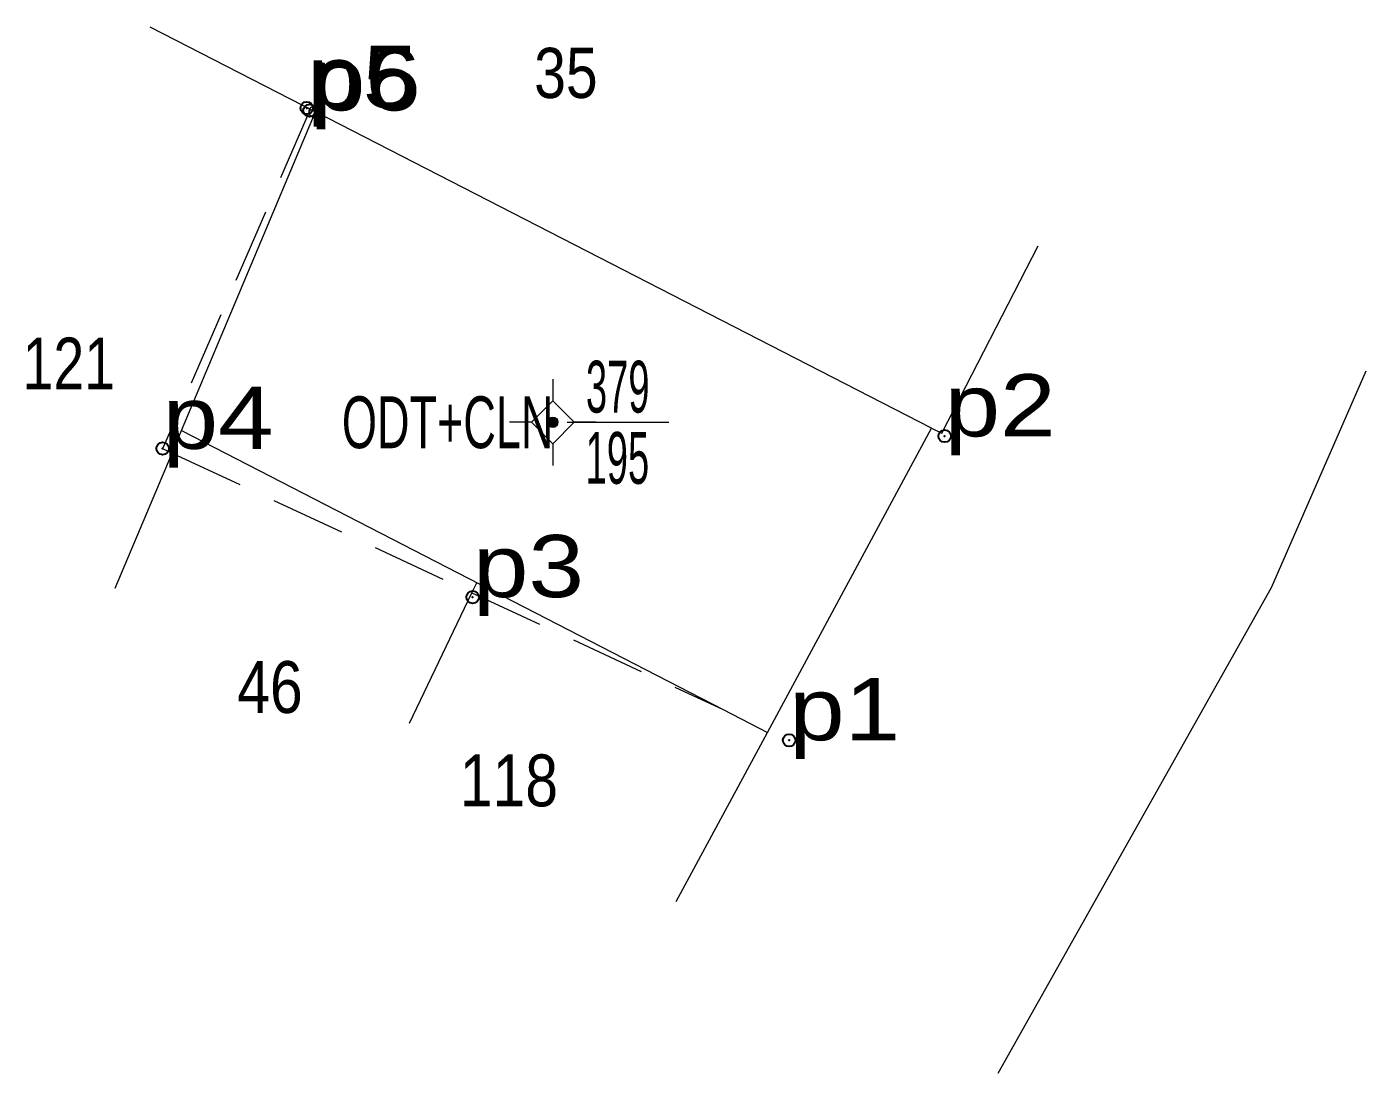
# Model space of a CAD drawing. Header units: metres. Extents: x 536803 to 537807, y 1836971 to 1839154.
# Drawn here: x 536803.31 to 536842.07, y 1839123.46 to 1839153.73 of the extents above; entities that cross this region are included whole.
import ezdxf
from ezdxf.enums import TextEntityAlignment as Align

# ---------------------------------------------------------------- set-up
doc = ezdxf.new("R2010")
doc.units = ezdxf.units.M
doc.header["$LTSCALE"] = 0.72
doc.header["$PDMODE"] = 32
doc.header["$PDSIZE"] = 0.36
doc.linetypes.add('MEDIUM_DASHED', pattern=[4.5, 3, -1.5])
for name, color, linetype, lineweight in [('1', 7, 'Continuous', 13), ('10', 7, 'Continuous', 13), ('11', 7, 'Continuous', 13), ('13', 7, 'Continuous', 13)]:
    doc.layers.add(name, color=color, linetype=linetype, lineweight=lineweight)
for name, color, linetype in [('12', 7, 'Continuous'), ('2', 7, 'Continuous'), ('4', 7, 'Continuous'), ('7', 7, 'Continuous'), ('8', 7, 'Continuous')]:
    doc.layers.add(name, color=color, linetype=linetype)

msp = doc.modelspace()

# ---------------------------------------------------------------- hatches: boundary and pattern name
at = {"layer": '11'}
msp.add_hatch(color=256, dxfattribs=at).paths.add_polyline_path([(536818.68, 1839142.29, 1), (536818.38, 1839142.29, 1)])

# ---------------------------------------------------------------- linework, layer by layer
at = {"layer": '1'}
for p, q in [((536806.87, 1839153.73), (536811.66, 1839151.27)), ((536829.79, 1839141.97), (536832.58, 1839147.39)), ((536807.52, 1839141.4), (536807.79, 1839142.05)), ((536829.49, 1839142.12), (536829.79, 1839141.97)), ((536805.87, 1839137.49), (536807.52, 1839141.4)), ((536816.19, 1839137.36), (536816.33, 1839137.65)), ((536814.38, 1839133.59), (536816.19, 1839137.36)), ((536822.1, 1839128.43), (536824.74, 1839133.32))]:
    msp.add_line(p, q, dxfattribs=at)
at = {"layer": '1', "linetype": 'MEDIUM_DASHED'}
for p, q in [((536811.51, 1839151.34), (536807.24, 1839141.52)), ((536807.24, 1839141.53), (536807.52, 1839141.4)), ((536807.52, 1839141.4), (536816.19, 1839137.36)), ((536816.19, 1839137.36), (536823.46, 1839133.98))]:
    msp.add_line(p, q, dxfattribs=at)
at = {"layer": '1'}
msp.add_lwpolyline([(536831.42, 1839123.46), (536839.33, 1839137.51), (536842.07, 1839143.78)], dxfattribs=at)
at = {"layer": '10'}
for q in [(536811.66, 1839151.27), (536823.46, 1839133.98)]:
    msp.add_line((536807.79, 1839142.05), q, dxfattribs=at)
msp.add_lwpolyline([(536823.46, 1839133.98), (536824.74, 1839133.32), (536829.49, 1839142.12), (536811.66, 1839151.27)], dxfattribs=at)
msp.add_point((536811.66, 1839151.27), dxfattribs=at)
at = {"layer": '11'}
for p, q in [((536818.53, 1839143.54), (536818.53, 1839142.91)), ((536817.91, 1839142.29), (536817.28, 1839142.29)), ((536819.78, 1839142.29), (536819.15, 1839142.29)), ((536818.53, 1839141.67), (536818.53, 1839141.04))]:
    msp.add_line(p, q, dxfattribs=at)
msp.add_lwpolyline([(536818.53, 1839142.91), (536817.91, 1839142.29), (536818.53, 1839141.67), (536819.15, 1839142.29)], close=True, dxfattribs=at)
msp.add_circle((536818.53, 1839142.29), 0.15, dxfattribs=at)
at = {"layer": '13'}
msp.add_line((536818.95, 1839142.29), (536821.89, 1839142.29), dxfattribs=at)
at = {"layer": '7'}
for p in [(536811.41, 1839151.38), (536811.49, 1839151.31), (536829.87, 1839141.89), (536807.24, 1839141.53), (536816.21, 1839137.23), (536825.37, 1839133.09)]:
    msp.add_point(p, dxfattribs=at)

# ---------------------------------------------------------------- texts
at = {"layer": '12', "width": 1.2}
for s, p in [('p5', (536811.42, 1839151.38)), ('p6', (536811.5, 1839151.31)), ('p2', (536829.87, 1839141.88)), ('p4', (536807.24, 1839141.52)), ('p3', (536816.22, 1839137.23)), ('p1', (536825.37, 1839133.09))]:
    msp.add_text(s, height=1.8, dxfattribs=at).set_placement(p)
at = {"layer": '13'}
for s, height, width, p in [('35', 1.452, 0.85, (536818.91, 1839151.67)), ('379', 1.5, 0.55, (536820.41, 1839142.57))]:
    msp.add_text(s, height=height, dxfattribs=dict(at, width=width)).set_placement(p, align=Align.CENTER)
at = {"layer": '2', "width": 0.65}
msp.add_text('ODT+CLN', height=1.5, dxfattribs=at).set_placement((536818.55, 1839141.54), align=Align.RIGHT)
at = {"layer": '4', "width": 0.55}
msp.add_text('195', height=1.5, dxfattribs=at).set_placement((536820.4, 1839140.51), align=Align.CENTER)
at = {"layer": '8'}
for s, width, p in [('121', 0.8, (536804.525, 1839143.24)), ('46', 0.85, (536810.345, 1839133.88)), ('118', 0.85, (536817.26, 1839131.18))]:
    msp.add_text(s, height=1.5, dxfattribs=dict(at, width=width)).set_placement(p, align=Align.CENTER)

doc.saveas('drawing.dxf')
